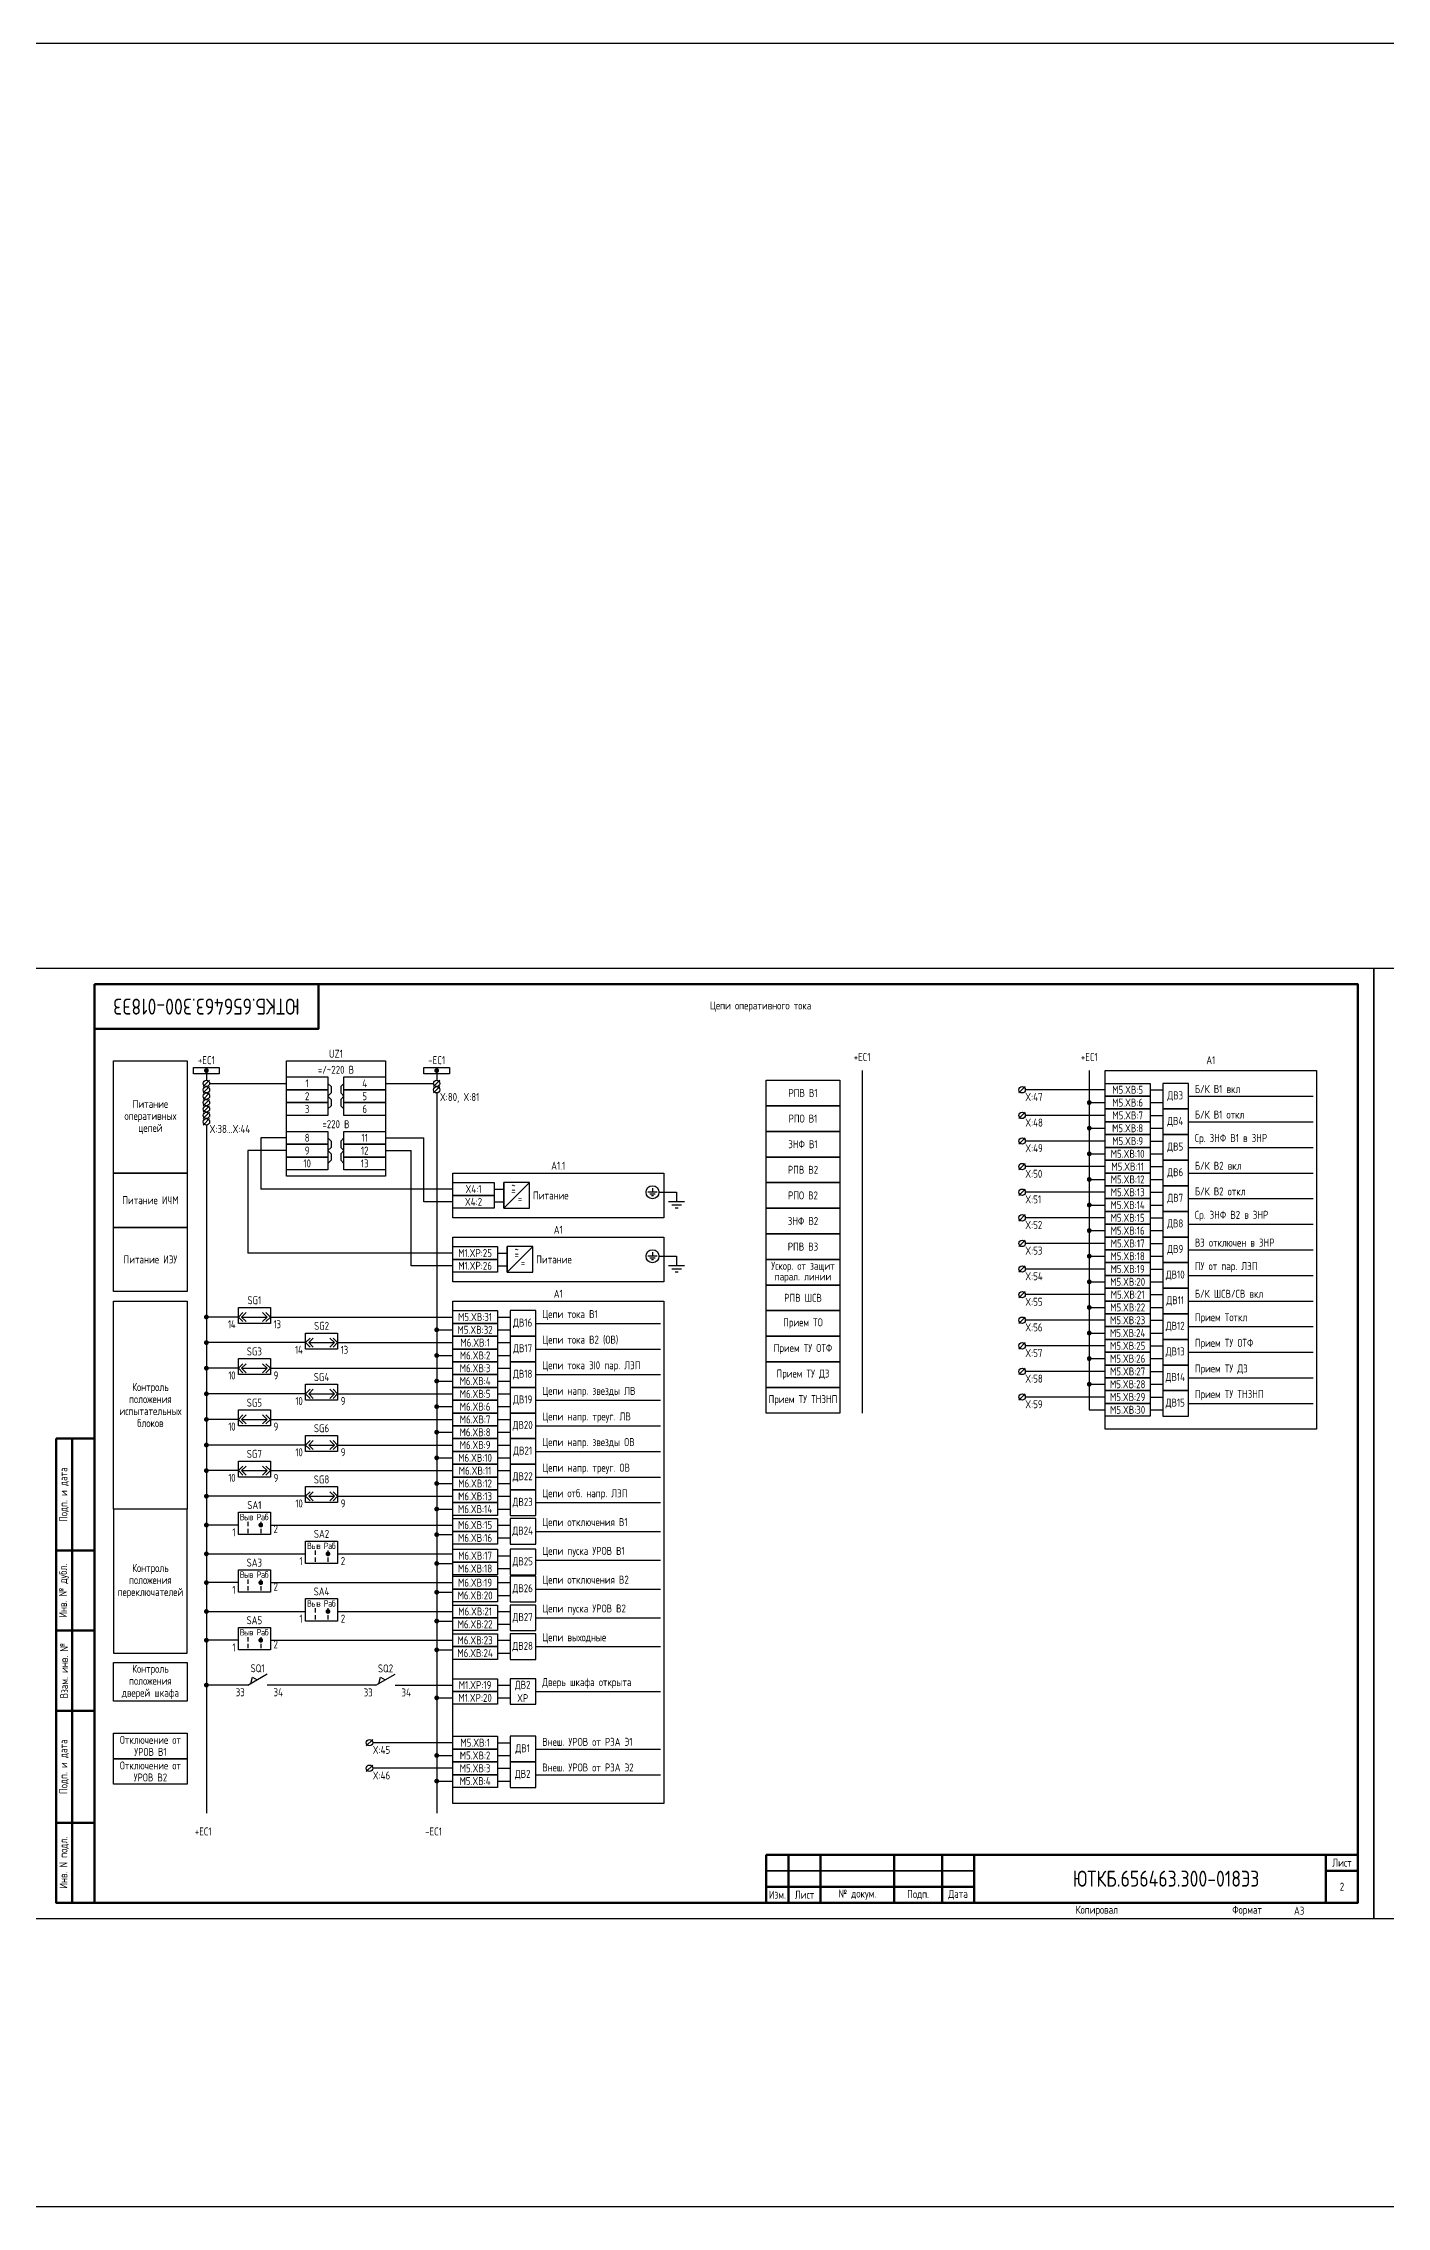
# Model space of a CAD drawing. Header units: millimetres. Extents: x -1036 to 2871, y -90 to 586.
# Drawn here: x 424 to 844, y -90 to 586 of the extents above; entities that cross this region are included whole.
import ezdxf

# ---------------------------------------------------------------- set-up
doc = ezdxf.new("R2010")
doc.units = ezdxf.units.MM
doc.styles.add('Gost_type_A', font='GOST_A.TTF')

# ---------------------------------------------------------------- blocks, each defined once
blk = doc.blocks.new('Формат_А3')
blk.add_lwpolyline([(-420, 297), (0, 297), (0, 0), (-420, 0)], close=True)
at = {"lineweight": 50}
blk.add_lwpolyline([(-400, 292), (-5, 292), (-5, 5), (-400, 5)], close=True, dxfattribs=at)
blk = doc.blocks.new('POINT')
at = {"const_width": 0.75}
blk.add_lwpolyline([(-0.375, 0, 1), (0.375, 0, 1)], format="xyb", close=True, dxfattribs=at)
blk = doc.blocks.new('Шинка')
blk.add_lwpolyline([(-4, 1), (4, 1), (4, -1), (-4, -1)], close=True)
blk.add_blockref('POINT', (0, 0))
blk = doc.blocks.new('БИ_разъем')
for p, q in [((0, 0), (1.41, 1.41)), ((0, 0), (1.41, 1.41)), ((0, 0), (1.41, -1.41)), ((0, 0), (1.41, -1.41)), ((1, 0), (2.41, 1.41)), ((1, 0), (2.41, -1.41)), ((1, 0), (9, 0)), ((9, 0), (7.59, 1.41)), ((9, 0), (7.59, -1.41)), ((10, 0), (8.59, 1.41)), ((10, 0), (8.59, 1.41)), ((10, 0), (8.59, -1.41)), ((10, 0), (8.59, -1.41))]:
    blk.add_line(p, q)
blk = doc.blocks.new('Переключатель_положение')
for p, q in [((2, 1), (2, -0.34)), ((2, -1.14), (2, -2.49))]:
    blk.add_line(p, q)
blk = doc.blocks.new('Штамп угловой верхний')
at = {"lineweight": 50}
blk.add_lwpolyline([(0, 0), (70, 0), (70, -14), (0, -14)], close=True, dxfattribs=at)
blk = doc.blocks.new('Штамп левый нижний')
at = {"lineweight": 50}
for points in [[(-12, 145), (-7, 145), (-7, 110), (-12, 110)], [(-7, 145), (0, 145), (0, 110), (-7, 110)], [(-12, 110), (-7, 110), (-7, 85), (-12, 85)], [(-7, 110), (0, 110), (0, 85), (-7, 85)], [(-12, 85), (-7, 85), (-7, 60), (-12, 60)], [(-7, 85), (0, 85), (0, 60), (-7, 60)], [(-12, 60), (-7, 60), (-7, 25), (-12, 25)], [(-7, 60), (0, 60), (0, 25), (-7, 25)], [(-12, 25), (-7, 25), (-7, 0), (-12, 0)], [(-7, 25), (0, 25), (0, 0), (-7, 0)]]:
    blk.add_lwpolyline(points, close=True, dxfattribs=at)
at = {"char_height": 2.5, "attachment_point": 5, "rotation": 90, "style": 'Gost_type_A'}
for s, insert, width in [('Подп. и дата', (-9.5, 127.5), 35), ('Инв. № дубл.', (-9.5, 97.5), 25), ('Взам. инв. №', (-9.5, 72.5), 25), ('Подп. и дата', (-9.5, 42.5), 35), ('Инв. N подл.', (-9.5, 12.5), 25)]:
    blk.add_mtext(s, dxfattribs=dict(at, insert=insert, width=width))
blk = doc.blocks.new('Штамп малый нижний')
at = {"lineweight": 50}
for points in [[(-185, 15), (-178, 15), (-178, 5), (-185, 5)], [(-178, 15), (-168, 15), (-168, 5), (-178, 5)], [(-168, 15), (-145, 15), (-145, 5), (-168, 5)], [(-145, 15), (-130, 15), (-130, 5), (-145, 5)], [(-130, 15), (-120, 15), (-120, 5), (-130, 5)], [(-120, 15), (-10, 15), (-10, 0), (-120, 0)], [(-10, 15), (0, 15), (0, 10), (-10, 10)], [(-10, 10), (0, 10), (0, 0), (-10, 0)], [(-185, 5), (-178, 5), (-178, 0), (-185, 0)], [(-178, 5), (-168, 5), (-168, 0), (-178, 0)], [(-168, 5), (-145, 5), (-145, 0), (-168, 0)], [(-145, 5), (-130, 5), (-130, 0), (-145, 0)], [(-130, 5), (-120, 5), (-120, 0), (-130, 0)]]:
    blk.add_lwpolyline(points, close=True, dxfattribs=at)
for points in [[(-185, 15), (-178, 15), (-178, 10), (-185, 10)], [(-178, 15), (-168, 15), (-168, 10), (-178, 10)], [(-168, 15), (-145, 15), (-145, 10), (-168, 10)], [(-145, 15), (-130, 15), (-130, 10), (-145, 10)], [(-130, 15), (-120, 15), (-120, 10), (-130, 10)], [(-185, 10), (-178, 10), (-178, 5), (-185, 5)], [(-178, 10), (-168, 10), (-168, 5), (-178, 5)], [(-168, 10), (-145, 10), (-145, 5), (-168, 5)], [(-145, 10), (-130, 10), (-130, 5), (-145, 5)], [(-130, 10), (-120, 10), (-120, 5), (-130, 5)]]:
    blk.add_lwpolyline(points, close=True)
at = {"char_height": 2.5, "style": 'Gost_type_A'}
for s, insert, width, attachment_point in [('Лист', (-5, 12.5), 10, 5), ('Изм.', (-181.5, 2.5), 7, 5), ('Лист', (-173, 2.5), 10, 5), ('№ докум.', (-156.5, 2.5), 23, 5), ('Подп.', (-137.5, 2.5), 15, 5), ('Дата', (-125, 2.5), 10, 5), ('Копировал', (-75, -2.53), 13.1202, 6), ('Формат', (-30, -2.53), 13.1202, 6)]:
    blk.add_mtext(s, dxfattribs=dict(at, insert=insert, width=width, attachment_point=attachment_point))

msp = doc.modelspace()

# ---------------------------------------------------------------- linework, layer by layer
for p, q in [((475, 265), (475, 262)), ((547, 265), (547, 262)), ((680, 265), (680, 158)), ((751, 265), (751, 159)), ((476, 262), (474, 260)), ((476, 260), (474, 258)), ((476, 258), (474, 256)), ((476.01, 261), (500, 261)), ((531, 261), (546, 261)), ((548, 262), (546, 260)), ((548, 260), (546, 258)), ((547, 258), (547, 33)), ((731, 260), (729, 258)), ((756, 259), (731, 259)), ((770, 259), (774, 259)), ((782, 257), (821, 257)), ((476, 256), (474, 254)), ((476, 254), (474, 252)), ((476, 252), (474, 250)), ((731, 252), (729, 250)), ((756, 251), (731, 251)), ((751, 255), (756, 255)), ((770, 255), (774, 255)), ((770, 251), (774, 251)), ((476, 250), (474, 248)), ((475, 248), (475, 33)), ((500, 244), (492, 244)), ((492, 244), (492, 228)), ((531, 244), (543, 244)), ((543, 224), (543, 244)), ((731, 244), (729, 242)), ((751, 247), (756, 247)), ((770, 247), (774, 247)), ((782, 249), (821, 249)), ((488, 240), (488, 208)), ((500, 240), (488, 240)), ((531, 240), (539, 240)), ((539, 204), (539, 240)), ((756, 243), (731, 243)), ((751, 239), (756, 239)), ((770, 243), (774, 243)), ((770, 239), (774, 239)), ((782, 241), (821, 241)), ((568, 222), (568, 230)), ((568, 222), (576, 230)), ((731, 236), (729, 234)), ((756, 235), (731, 235)), ((751, 231), (756, 231)), ((770, 235), (774, 235)), ((770, 231), (774, 231)), ((782, 233), (821, 233)), ((552, 228), (492, 228)), ((552, 224), (543, 224)), ((616.48, 227), (622, 227)), ((731, 228), (729, 226)), ((756, 227), (731, 227)), ((770, 227), (774, 227)), ((782, 225), (821, 225)), ((731, 220), (729, 218)), ((756, 219), (731, 219)), ((751, 223), (756, 223)), ((770, 223), (774, 223)), ((770, 219), (774, 219)), ((782, 217), (821, 217)), ((569, 202), (569, 210)), ((569, 202), (577, 210)), ((731, 212), (729, 210)), ((756, 211), (731, 211)), ((751, 215), (756, 215)), ((770, 215), (774, 215)), ((770, 211), (774, 211)), ((552, 208), (488, 208)), ((552, 204), (539, 204)), ((616.48, 207), (622, 207)), ((731, 204), (729, 202)), ((756, 203), (731, 203)), ((751, 207), (756, 207)), ((770, 207), (774, 207)), ((770, 203), (774, 203)), ((782, 209), (821, 209)), ((751, 199), (756, 199)), ((770, 199), (774, 199)), ((782, 201), (821, 201)), ((731, 196), (729, 194)), ((756, 195), (731, 195)), ((751, 191), (756, 191)), ((770, 195), (774, 195)), ((770, 191), (774, 191)), ((782, 193), (821, 193)), ((485, 188), (475, 188)), ((495, 188), (552, 188)), ((547, 184), (552, 184)), ((566, 188), (570, 188)), ((566, 184), (570, 184)), ((578, 186), (617, 186)), ((731, 188), (729, 186)), ((756, 187), (731, 187)), ((751, 183), (756, 183)), ((770, 187), (774, 187)), ((770, 183), (774, 183)), ((782, 185), (821, 185)), ((506, 180), (475, 180)), ((516, 180), (552, 180)), ((547, 176), (552, 176)), ((566, 180), (570, 180)), ((566, 176), (570, 176)), ((578, 178), (617, 178)), ((731, 180), (729, 178)), ((756, 179), (731, 179)), ((770, 179), (774, 179)), ((782, 177), (821, 177)), ((485, 172), (475, 172)), ((495, 172), (552, 172)), ((566, 172), (570, 172)), ((578, 170), (617, 170)), ((731, 172), (729, 170)), ((756, 171), (731, 171)), ((751, 175), (756, 175)), ((770, 175), (774, 175)), ((770, 171), (774, 171)), ((506, 164), (475, 164)), ((516, 164), (552, 164)), ((547, 168), (552, 168)), ((566, 168), (570, 168)), ((566, 164), (570, 164)), ((731, 164), (729, 162)), ((756, 163), (731, 163)), ((751, 167), (756, 167)), ((770, 167), (774, 167)), ((770, 163), (774, 163)), ((782, 169), (821, 169)), ((485, 156), (475, 156)), ((495, 156), (552, 156)), ((547, 160), (552, 160)), ((566, 160), (570, 160)), ((566, 156), (570, 156)), ((578, 162), (617, 162)), ((751, 159), (756, 159)), ((770, 159), (774, 159)), ((782, 161), (821, 161)), ((547, 152), (552, 152)), ((566, 152), (570, 152)), ((578, 154), (617, 154)), ((506, 148), (475, 148)), ((516, 148), (552, 148)), ((547, 144), (552, 144)), ((566, 148), (570, 148)), ((566, 144), (570, 144)), ((578, 146), (617, 146)), ((485, 140), (475, 140)), ((495, 140), (552, 140)), ((547, 136), (552, 136)), ((566, 140), (570, 140)), ((566, 136), (570, 136)), ((578, 138), (617, 138)), ((506, 132), (475, 132)), ((516, 132), (552, 132)), ((566, 132), (570, 132)), ((578, 130), (617, 130)), ((485, 123), (475, 123)), ((495, 123), (552, 123)), ((547, 128), (552, 128)), ((566, 128), (570, 128)), ((566, 123), (570, 123)), ((547, 120), (552, 120)), ((547, 120), (552, 120)), ((566, 119), (570, 119)), ((578, 121), (617, 121)), ((475, 114), (506, 114)), ((516, 114), (552, 114)), ((547, 111), (552, 111)), ((547, 111), (552, 111)), ((566, 113.42), (570, 113.42)), ((566, 109.42), (570, 109.42)), ((578, 112), (617, 112)), ((485, 105), (475, 105)), ((495, 105), (552, 105)), ((547, 102), (552, 102)), ((547, 102), (552, 102)), ((566, 105), (570, 105)), ((578, 103), (617, 103)), ((475, 96), (506, 96)), ((516, 96), (552, 96)), ((566, 101), (570, 101)), ((566, 96), (570, 96)), ((547, 93), (552, 93)), ((547, 93), (552, 93)), ((566, 92), (570, 92)), ((578, 94), (617, 94)), ((485, 87), (475, 87)), ((495, 87), (552, 87)), ((547, 84), (552, 84)), ((547, 84), (552, 84)), ((566, 87), (570, 87)), ((566, 83), (570, 83)), ((578, 85), (617, 85)), ((488, 73), (494, 76.46)), ((488.86, 73.5), (489.43, 75.48)), ((489.43, 75.48), (490.87, 74.65)), ((528, 72.95), (534, 76.42)), ((528.86, 73.45), (529.43, 75.44)), ((529.43, 75.44), (530.87, 74.61)), ((488, 73), (475, 73)), ((528, 72.95), (494, 72.95)), ((534, 73), (552, 73)), ((547, 69), (552, 69)), ((547, 69), (552, 69)), ((566, 73), (570, 73)), ((566, 69), (570, 69)), ((578, 71), (617, 71)), ((527, 56), (525, 54)), ((552, 55), (527, 55)), ((566, 55), (570, 55)), ((527, 48), (525, 46)), ((547, 51), (552, 51)), ((566, 51), (570, 51)), ((578, 53), (617, 53)), ((552, 47), (527, 47)), ((547, 43), (552, 43)), ((566, 47), (570, 47)), ((566, 43), (570, 43)), ((578, 45), (617, 45))]:
    msp.add_line(p, q)
at = {"ltscale": 4}
for p, q in [((565, 228), (568, 228)), ((565, 224), (568, 224)), ((566, 208), (569, 208)), ((566, 204), (569, 204))]:
    msp.add_line(p, q, dxfattribs=at)
at = {"ltscale": 4.32}
for p, q in [((615.89, 227), (613.04, 227)), ((615.32, 226.43), (613.61, 226.43)), ((614.75, 225.86), (614.18, 225.86)), ((614.46, 228.28), (614.46, 227)), ((624.5, 224), (619.5, 224)), ((622, 227), (622, 224)), ((623.5, 223), (620.5, 223)), ((622.5, 222), (621.5, 222)), ((615.89, 207), (613.04, 207)), ((615.32, 206.43), (613.61, 206.43)), ((614.75, 205.86), (614.18, 205.86)), ((614.46, 208.28), (614.46, 207)), ((624.5, 204), (619.5, 204)), ((623.5, 203), (620.5, 203)), ((622, 207), (622, 204)), ((622.5, 202), (621.5, 202))]:
    msp.add_line(p, q, dxfattribs=at)
for points in [[(-1036, 586), (2871, 586), (2871, -90), (-1036, -90)], [(469, 233), (446, 233), (446, 268), (469, 268)], [(500, 268), (531, 268), (531, 232), (500, 232)], [(756, 265), (822, 265), (822, 153), (756, 153)], [(500, 263), (513, 263), (513, 259), (500, 259)], [(500, 259), (513, 259), (513, 255), (500, 255)], [(518, 263), (531, 263), (531, 259), (518, 259)], [(518, 259), (531, 259), (531, 255), (518, 255)], [(673, 254), (650, 254), (650, 262), (673, 262)], [(756, 261), (770, 261), (770, 257), (756, 257)], [(756, 257), (770, 257), (770, 253), (756, 253)], [(500, 255), (513, 255), (513, 251), (500, 251)], [(518, 255), (531, 255), (531, 251), (518, 251)], [(673, 246), (650, 246), (650, 254), (673, 254)], [(756, 253), (770, 253), (770, 249), (756, 249)], [(500, 246), (513, 246), (513, 242), (500, 242)], [(518, 246), (531, 246), (531, 242), (518, 242)], [(673, 238), (650, 238), (650, 246), (673, 246)], [(756, 249), (770, 249), (770, 245), (756, 245)], [(756, 245), (770, 245), (770, 241), (756, 241)], [(500, 242), (513, 242), (513, 238), (500, 238)], [(500, 238), (513, 238), (513, 234), (500, 234)], [(518, 242), (531, 242), (531, 238), (518, 238)], [(518, 238), (531, 238), (531, 234), (518, 234)], [(673, 230), (650, 230), (650, 238), (673, 238)], [(756, 241), (770, 241), (770, 237), (756, 237)], [(756, 237), (770, 237), (770, 233), (756, 233)], [(469, 216), (446, 216), (446, 233), (469, 233)], [(552, 233), (618, 233), (618, 219), (552, 219)], [(552, 230), (565, 230), (565, 226), (552, 226)], [(673, 222), (650, 222), (650, 230), (673, 230)], [(756, 233), (770, 233), (770, 229), (756, 229)], [(552, 226), (565, 226), (565, 222), (552, 222)], [(756, 229), (770, 229), (770, 225), (756, 225)], [(756, 225), (770, 225), (770, 221), (756, 221)], [(673, 214), (650, 214), (650, 222), (673, 222)], [(756, 221), (770, 221), (770, 217), (756, 217)], [(756, 217), (770, 217), (770, 213), (756, 213)], [(469, 196), (446, 196), (446, 216), (469, 216)], [(552, 213), (618, 213), (618, 199), (552, 199)], [(552, 210), (566, 210), (566, 206), (552, 206)], [(673, 206), (650, 206), (650, 214), (673, 214)], [(756, 213), (770, 213), (770, 209), (756, 209)], [(552, 206), (566, 206), (566, 202), (552, 202)], [(673, 198), (650, 198), (650, 206), (673, 206)], [(756, 209), (770, 209), (770, 205), (756, 205)], [(756, 205), (770, 205), (770, 201), (756, 201)], [(673, 190), (650, 190), (650, 198), (673, 198)], [(756, 201), (770, 201), (770, 197), (756, 197)], [(756, 197), (770, 197), (770, 193), (756, 193)], [(469, 128), (446, 128), (446, 193), (469, 193)], [(485, 191), (495, 191), (495, 186), (485, 186)], [(552, 193), (618, 193), (618, 36), (552, 36)], [(552, 190), (566, 190), (566, 186), (552, 186)], [(673, 182), (650, 182), (650, 190), (673, 190)], [(756, 193), (770, 193), (770, 189), (756, 189)], [(506, 183), (516, 183), (516, 178), (506, 178)], [(552, 186), (566, 186), (566, 182), (552, 182)], [(756, 189), (770, 189), (770, 185), (756, 185)], [(756, 185), (770, 185), (770, 181), (756, 181)], [(552, 182), (566, 182), (566, 178), (552, 178)], [(552, 178), (566, 178), (566, 174), (552, 174)], [(673, 174), (650, 174), (650, 182), (673, 182)], [(756, 181), (770, 181), (770, 177), (756, 177)], [(756, 177), (770, 177), (770, 173), (756, 173)], [(485, 175), (495, 175), (495, 170), (485, 170)], [(552, 174), (566, 174), (566, 170), (552, 170)], [(552, 170), (566, 170), (566, 166), (552, 166)], [(673, 166), (650, 166), (650, 174), (673, 174)], [(756, 173), (770, 173), (770, 169), (756, 169)], [(506, 167), (516, 167), (516, 162), (506, 162)], [(552, 166), (566, 166), (566, 162), (552, 162)], [(673, 158), (650, 158), (650, 166), (673, 166)], [(756, 169), (770, 169), (770, 165), (756, 165)], [(756, 165), (770, 165), (770, 161), (756, 161)], [(485, 159), (495, 159), (495, 154), (485, 154)], [(552, 162), (566, 162), (566, 158), (552, 158)], [(552, 158), (566, 158), (566, 154), (552, 154)], [(756, 161), (770, 161), (770, 157), (756, 157)], [(506, 151), (516, 151), (516, 146), (506, 146)], [(552, 154), (566, 154), (566, 150), (552, 150)], [(552, 150), (566, 150), (566, 146), (552, 146)], [(485, 143), (495, 143), (495, 138), (485, 138)], [(552, 146), (566, 146), (566, 142), (552, 142)], [(552, 142), (566, 142), (566, 138), (552, 138)], [(552, 138), (566, 138), (566, 134), (552, 134)], [(506, 135), (516, 135), (516, 130), (506, 130)], [(552, 134), (566, 134), (566, 130), (552, 130)], [(552, 130), (566, 130), (566, 126), (552, 126)], [(469, 128), (446, 128), (446, 83), (469, 83)], [(485, 127), (495, 127), (495, 120), (485, 120)], [(552, 125), (566, 125), (566, 121), (552, 121)], [(506, 118), (516, 118), (516, 111), (506, 111)], [(552, 121), (566, 121), (566, 117), (552, 117)], [(552, 115.42), (566, 115.42), (566, 111.42), (552, 111.42)], [(485, 109), (495, 109), (495, 102), (485, 102)], [(552, 111.42), (566, 111.42), (566, 107.42), (552, 107.42)], [(552, 107), (566, 107), (566, 103), (552, 103)], [(552, 103), (566, 103), (566, 99), (552, 99)], [(506, 100), (516, 100), (516, 93), (506, 93)], [(552, 98), (566, 98), (566, 94), (552, 94)], [(485, 91), (495, 91), (495, 84), (485, 84)], [(552, 94), (566, 94), (566, 90), (552, 90)], [(552, 89), (566, 89), (566, 85), (552, 85)], [(552, 85), (566, 85), (566, 81), (552, 81)], [(469, 68), (446, 68), (446, 80), (469, 80)], [(552, 75), (566, 75), (566, 71), (552, 71)], [(552, 71), (566, 71), (566, 67), (552, 67)], [(469, 50), (446, 50), (446, 58), (469, 58)], [(552, 57), (566, 57), (566, 53), (552, 53)], [(469, 42), (446, 42), (446, 50), (469, 50)], [(552, 53), (566, 53), (566, 49), (552, 49)], [(552, 49), (566, 49), (566, 45), (552, 45)], [(552, 45), (566, 45), (566, 41), (552, 41)]]:
    msp.add_lwpolyline(points, close=True)
for points in [[(513, 261), (514, 260), (514, 258), (513, 257)], [(513, 257), (514, 256), (514, 254), (513, 253)], [(518, 261), (517, 260), (517, 258), (518, 257)], [(518, 257), (517, 256), (517, 254), (518, 253)], [(513, 244), (514, 243), (514, 241), (513, 240)], [(518, 244), (517, 243), (517, 241), (518, 240)], [(513, 240), (514, 239), (514, 237), (513, 236)], [(518, 240), (517, 239), (517, 237), (518, 236)]]:
    msp.add_lwpolyline(points)
at = {"ltscale": 4}
for points in [[(774, 253), (782, 253), (782, 261), (774, 261)], [(774, 245), (782, 245), (782, 253), (774, 253)], [(774, 237), (782, 237), (782, 245), (774, 245)], [(774, 229), (782, 229), (782, 237), (774, 237)], [(568, 222), (576, 222), (576, 230), (568, 230)], [(774, 221), (782, 221), (782, 229), (774, 229)], [(774, 213), (782, 213), (782, 221), (774, 221)], [(569, 202), (577, 202), (577, 210), (569, 210)], [(774, 205), (782, 205), (782, 213), (774, 213)], [(774, 197), (782, 197), (782, 205), (774, 205)], [(774, 189), (782, 189), (782, 197), (774, 197)], [(570, 182), (578, 182), (578, 190), (570, 190)], [(774, 181), (782, 181), (782, 189), (774, 189)], [(570, 174), (578, 174), (578, 182), (570, 182)], [(774, 173), (782, 173), (782, 181), (774, 181)], [(570, 166), (578, 166), (578, 174), (570, 174)], [(774, 165), (782, 165), (782, 173), (774, 173)], [(570, 158), (578, 158), (578, 166), (570, 166)], [(774, 157), (782, 157), (782, 165), (774, 165)], [(570, 150), (578, 150), (578, 158), (570, 158)], [(570, 142), (578, 142), (578, 150), (570, 150)], [(570, 134), (578, 134), (578, 142), (570, 142)], [(570, 126), (578, 126), (578, 134), (570, 134)], [(570, 117), (578, 117), (578, 125), (570, 125)], [(570, 107.42), (578, 107.42), (578, 115.42), (570, 115.42)], [(570, 99), (578, 99), (578, 107), (570, 107)], [(570, 90), (578, 90), (578, 98), (570, 98)], [(570, 81), (578, 81), (578, 89), (570, 89)], [(570, 67), (578, 67), (578, 75), (570, 75)], [(570, 49), (578, 49), (578, 57), (570, 57)], [(570, 41), (578, 41), (578, 49), (570, 49)]]:
    msp.add_lwpolyline(points, close=True, dxfattribs=at)
for centre, radius in [((475, 261), 1), ((475, 259), 1), ((475, 257), 1), ((547, 261), 1), ((547, 259), 1), ((730, 259), 1), ((475, 255), 1), ((475, 253), 1), ((475, 251), 1), ((730, 251), 1), ((475, 249), 1), ((730, 243), 1), ((730, 235), 1), ((614.46, 227), 2.02), ((730, 227), 1), ((730, 219), 1), ((730, 211), 1), ((614.46, 207), 2.02), ((730, 203), 1), ((730, 195), 1), ((730, 187), 1), ((730, 179), 1), ((730, 171), 1), ((730, 163), 1), ((526, 55), 1), ((526, 47), 1)]:
    msp.add_circle(centre, radius)

# ---------------------------------------------------------------- block references
at = {"color": 1}
for name, p in [('Формат_А3', (840, 0)), ('Формат_А3', (1260, 0)), ('Штамп левый нижний', (440, 5)), ('Штамп малый нижний', (835, 5))]:
    msp.add_blockref(name, p, dxfattribs=at)
for name, p in [('Штамп угловой верхний', (440, 292)), ('Шинка', (475, 265)), ('Шинка', (547, 265)), ('POINT', (751, 255)), ('POINT', (751, 247)), ('POINT', (751, 239)), ('POINT', (751, 231)), ('POINT', (751, 223)), ('POINT', (751, 215)), ('POINT', (751, 207)), ('POINT', (751, 199)), ('БИ_разъем', (485, 188)), ('POINT', (751, 191)), ('POINT', (475, 188)), ('POINT', (547, 184)), ('POINT', (751, 183)), ('POINT', (475, 180)), ('БИ_разъем', (506, 180)), ('POINT', (547, 176)), ('POINT', (475, 172)), ('БИ_разъем', (485, 172)), ('POINT', (751, 175)), ('POINT', (475, 164)), ('БИ_разъем', (506, 164)), ('POINT', (547, 168)), ('POINT', (751, 167)), ('POINT', (475, 156)), ('БИ_разъем', (485, 156)), ('POINT', (547, 160)), ('POINT', (475, 148)), ('БИ_разъем', (506, 148)), ('POINT', (547, 152)), ('POINT', (547, 144)), ('POINT', (475, 140)), ('БИ_разъем', (485, 140)), ('POINT', (547, 136)), ('POINT', (475, 132)), ('БИ_разъем', (506, 132)), ('POINT', (547, 128)), ('POINT', (475, 123)), ('Переключатель_положение', (486, 123)), ('POINT', (492, 123)), ('Переключатель_положение', (490, 123)), ('Переключатель_положение', (507, 114)), ('Переключатель_положение', (511, 114)), ('POINT', (547, 120)), ('POINT', (547, 120)), ('POINT', (475, 114)), ('POINT', (513, 114)), ('POINT', (547, 111)), ('POINT', (547, 111)), ('POINT', (475, 105)), ('Переключатель_положение', (486, 105)), ('POINT', (492, 105)), ('Переключатель_положение', (490, 105)), ('POINT', (547, 102)), ('POINT', (547, 102)), ('POINT', (475, 96)), ('Переключатель_положение', (507, 96)), ('POINT', (513, 96)), ('Переключатель_положение', (511, 96)), ('Переключатель_положение', (486, 87)), ('Переключатель_положение', (490, 87)), ('POINT', (547, 93)), ('POINT', (547, 93)), ('POINT', (475, 87)), ('POINT', (492, 87)), ('POINT', (547, 84)), ('POINT', (547, 84)), ('POINT', (475, 73)), ('POINT', (547, 69)), ('POINT', (547, 69)), ('POINT', (547, 51)), ('POINT', (547, 43))]:
    msp.add_blockref(name, p)

# ---------------------------------------------------------------- texts
at = {"insert": (475, 285), "char_height": 5, "width": 70, "attachment_point": 5, "rotation": 180, "style": 'Gost_type_A'}
msp.add_mtext('ЮТКБ.656463.300-018Э3', dxfattribs=at)
at = {"char_height": 2.5, "style": 'Gost_type_A'}
for s, insert, width, attachment_point, line_spacing_factor in [('Цепи оперативного тока', (648.25, 285), 197.5, 5, 0.9), ('UZ1', (515.5, 269), 31, 8, 0.9), ('=/~220 В', (515.5, 264), 31, 8, 0.9), ('A1', (789, 267), 66, 8, 0.9), ('X:80, X:81', (548, 258), 16, 1, 0.9), ('РПВ В1', (661.5, 258), 23, 5, 0.9), ('X:47', (731, 258), 8, 1, 0.9), ('Питание оперативных цепей', (457.5, 250.5), 23, 5, 0.9), ('РПО В1', (661.5, 250), 23, 5, 0.9), ('X:38...X:44', (476, 248), 16, 1, 0.9), ('=220 В', (515.5, 247), 31, 8, 0.9), ('X:48', (731, 250), 8, 1, 0.9), ('ЗНФ В1', (661.5, 242), 23, 5, 0.9), ('X:49', (731, 242), 8, 1, 0.9), ('A1.1', (585, 234), 66, 8, 0.9), ('РПВ В2', (661.5, 234), 23, 5, 0.9), ('X:50', (731, 234), 8, 1, 0.9), ('Питание ИЧМ', (457.5, 224.5), 23, 5, 0.9), ('РПО В2', (661.5, 226), 23, 5, 0.9), ('X:51', (731, 226), 8, 1, 0.9), ('A1', (585, 214), 66, 8, 0.9), ('ЗНФ В2', (661.5, 218), 23, 5, 0.9), ('X:52', (731, 218), 8, 1, 0.9), ('РПВ В3', (661.5, 210), 23, 5, 0.9), ('X:53', (731, 210), 8, 1, 0.9), ('Питание ИЭУ', (457.5, 206), 23, 5, 0.9), ('Ускор. от защит парал. линии', (661.5, 202), 23, 5, 0.8), ('A1', (585, 194), 66, 8, 0.9), ('X:54', (731, 202), 8, 1, 0.9), ('SG1', (490, 192), 10, 8, 0.9), ('РПВ ШСВ', (661.5, 194), 23, 5, 0.9), ('X:55', (731, 194), 8, 1, 0.9), ('{\\T0.9;14}', (484, 187), 5, 3, 0.9), ('{\\T0.9;13}', (496, 187), 5, 1, 0.9), ('SG2', (511, 184), 10, 8, 0.9), ('Прием ТО ', (661.5, 186), 23, 5, 0.9), ('X:56', (731, 186), 8, 1, 0.9), ('SG3', (490, 176), 10, 8, 0.9), ('{\\T0.9;14}', (505, 179), 5, 3, 0.9), ('{\\T0.9;13}', (517, 179), 5, 1, 0.9), ('Прием ТУ ОТФ ', (661.5, 178), 23, 5, 0.9), ('X:57', (731, 178), 8, 1, 0.9), ('{\\T0.9;10}', (484, 171), 5, 3, 0.9), ('{\\T0.9;9}', (496, 171), 5, 1, 0.9), ('SG4', (511, 168), 10, 8, 0.9), ('Прием ТУ ДЗ ', (661.5, 170), 23, 5, 0.9), ('X:58', (731, 170), 8, 1, 0.9), ('Контроль положения\\Pиспытательных блоков', (457.5, 160.5), 23, 5, 0.9), ('SG5', (490, 160), 10, 8, 0.9), ('{\\T0.9;10}', (505, 163), 5, 3, 0.9), ('{\\T0.9;9}', (517, 163), 5, 1, 0.9), ('Прием ТУ ТНЗНП ', (661.5, 162), 23, 5, 0.9), ('X:59', (731, 162), 8, 1, 0.9), ('{\\T0.9;10}', (484, 155), 5, 3, 0.9), ('{\\T0.9;9}', (496, 155), 5, 1, 0.9), ('SG6', (511, 152), 10, 8, 0.9), ('SG7', (490, 144), 10, 8, 0.9), ('{\\T0.9;10}', (505, 147), 5, 3, 0.9), ('{\\T0.9;9}', (517, 147), 5, 1, 0.9), ('{\\T0.9;10}', (484, 139), 5, 3, 0.9), ('{\\T0.9;9}', (496, 139), 5, 1, 0.9), ('SG8', (511, 136), 10, 8, 0.9), ('{\\T0.9;10}', (505, 131), 5, 3, 0.9), ('{\\T0.9;9}', (517, 131), 5, 1, 0.9), ('Контроль положения\\Pпереключателей', (457.5, 105.5), 23, 5, 0.9), ('Контроль положения\\Pдверей шкафа', (457.5, 74), 23, 5, 0.9), ('Отключение от УРОВ В1', (457.5, 54), 23, 5, 0.9), ('Отключение от УРОВ В2', (457.5, 46), 23, 5, 0.9), ('X:45', (527, 54), 8, 1, 0.9), ('X:46', (527, 46), 8, 1, 0.9)]:
    msp.add_mtext(s, dxfattribs=dict(at, insert=insert, width=width, attachment_point=attachment_point, line_spacing_factor=line_spacing_factor))
at = {"style": 'Gost_type_A'}
for s, insert, char_height, width, attachment_point in [('+EC1', (680, 268), 2.5, 10, 8), ('+EC1', (751, 268), 2.5, 10, 8), ('+EC1', (475, 267), 2.5, 10, 8), ('-EC1', (547, 267), 2.5, 10, 8), ('2', (506.5, 257), 2.5, 13, 5), ('1', (506.5, 261), 2.5, 13, 5), ('4', (524.5, 261), 2.5, 13, 5), ('5', (524.5, 257), 2.5, 13, 5), ('M5.XВ:5', (763, 259), 2.5, 14, 5), ('ДВ3', (777.88, 257), 2.5, 7.7588, 5), ('Б/К В1 вкл', (784, 258), 2.5, 27.8465, 7), ('3', (506.5, 253), 2.5, 13, 5), ('6', (524.5, 253), 2.5, 13, 5), ('M5.XВ:6', (763, 255), 2.5, 14, 5), ('M5.XВ:7', (763, 251), 2.5, 14, 5), ('ДВ4', (777.88, 249), 2.5, 7.7588, 5), ('Б/К В1 откл', (784, 250), 2.5, 27.8465, 7), ('8', (506.5, 244), 2.5, 13, 5), ('11', (524.5, 244), 2.5, 13, 5), ('M5.XВ:8', (763, 247), 2.5, 14, 5), ('M5.XВ:9', (763, 243), 2.5, 14, 5), ('Ср. ЗНФ В1 в ЗНР', (784, 242), 2.5, 27.8465, 7), ('10', (506.5, 236), 2.5, 13, 5), ('9', (506.5, 240), 2.5, 13, 5), ('13', (524.5, 236), 2.5, 13, 5), ('12', (524.5, 240), 2.5, 13, 5), ('M5.XВ:10', (763, 239), 2.5, 14, 5), ('ДВ5', (777.88, 241), 2.5, 7.7588, 5), ('M5.XВ:12', (763, 231), 2.5, 14, 5), ('M5.XВ:11', (763, 235), 2.5, 14, 5), ('ДВ6', (777.88, 233), 2.5, 7.7588, 5), ('Б/К В2 вкл', (784, 234), 2.5, 27.8465, 7), ('X4:2', (558.5, 224), 2.5, 13, 5), ('X4:1', (558.5, 228), 2.5, 13, 5), ('~', (571, 229.03), 2.5, 2.7, 5), ('=', (571, 227.53), 2.5, 6, 5), ('=', (573, 225), 2.5, 6, 5), ('Питание', (582.67, 225.99), 2.5, 11.3452, 5), ('M5.XВ:14', (763, 223), 2.5, 14, 5), ('M5.XВ:13', (763, 227), 2.5, 14, 5), ('ДВ7', (777.88, 225), 2.5, 7.7588, 5), ('Б/К В2 откл', (784, 226), 2.5, 27.8465, 7), ('M5.XВ:15', (763, 219), 2.5, 14, 5), ('ДВ8', (777.88, 217), 2.5, 7.7588, 5), ('Ср. ЗНФ В2 в ЗНР', (784, 218), 2.5, 32.328, 7), ('M5.XВ:16', (763, 215), 2.5, 14, 5), ('M5.XВ:17', (763, 211), 2.5, 14, 5), ('ДВ9', (777.88, 209), 2.5, 7.7588, 5), ('В3 отключен в ЗНР', (784, 210), 2.5, 27.8465, 7), ('M1.XP:25', (559, 208), 2.5, 13.9956, 5), ('M1.XP:26', (559, 204), 2.5, 13.9956, 5), ('~', (572, 209.03), 2.5, 2.7, 5), ('=', (572, 207.53), 2.5, 6, 5), ('=', (574, 205), 2.5, 6, 5), ('Питание', (583.67, 205.99), 2.5, 11.3452, 5), ('M5.XВ:18', (763, 207), 2.5, 14, 5), ('M5.XВ:19', (763, 203), 2.5, 14, 5), ('ПУ от пар. ЛЭП', (784, 202), 2.5, 27.8465, 7), ('M5.XВ:20', (763, 199), 2.5, 14, 5), ('M5.XВ:21', (763, 195), 2.5, 14, 5), ('ДВ10', (777.88, 201), 2.5, 7.7588, 5), ('Б/К ШСВ/СВ вкл', (784, 194), 2.5, 27.8465, 7), ('Цепи тока В1', (580, 187), 2.5, 27.8465, 7), ('M5.XВ:22', (763, 191), 2.5, 14, 5), ('ДВ11', (777.88, 193), 2.5, 7.7588, 5), ('M5.XВ:32', (559, 184), 2.5, 14, 5), ('M5.XВ:31', (559, 188), 2.5, 14, 5), ('ДВ16', (573.88, 186), 2.5, 7.7588, 5), ('M5.XВ:24', (763, 183), 2.5, 14, 5), ('M5.XВ:23', (763, 187), 2.5, 14, 5), ('ДВ12', (777.88, 185), 2.5, 7.7588, 5), ('Прием Тоткл', (784, 186), 2.5, 37.4344, 7), ('M6.XВ:2', (559, 176), 2.5, 14, 5), ('M6.XВ:1', (559, 180), 2.5, 14, 5), ('ДВ17', (573.88, 178), 2.5, 7.7588, 5), ('Цепи тока В2 (ОВ)', (580, 179), 2.5, 27.8465, 7), ('M5.XВ:25', (763, 179), 2.5, 14, 5), ('M5.XВ:26', (763, 175), 2.5, 14, 5), ('ДВ13', (777.88, 177), 2.5, 7.7588, 5), ('Прием ТУ ОТФ', (784, 178), 2.5, 39.3936, 7), ('M6.XВ:4', (559, 168), 2.5, 14, 5), ('M6.XВ:3', (559, 172), 2.5, 14, 5), ('ДВ18', (573.88, 170), 2.5, 7.7588, 5), ('Цепи тока 3I0 пар. ЛЭП', (580, 171), 2.5, 36.6462, 7), ('M5.XВ:27', (763, 171), 2.5, 14, 5), ('ДВ14', (777.88, 169), 2.5, 7.7588, 5), ('Прием ТУ ДЗ', (784, 170), 2.5, 30.8621, 7), ('M6.XВ:5', (559, 164), 2.5, 14, 5), ('ДВ19', (573.88, 162), 2.5, 7.7588, 5), ('Цепи напр. звезды ЛВ', (580, 163), 2.5, 27.8465, 7), ('M5.XВ:28', (763, 167), 2.5, 14, 5), ('M5.XВ:29', (763, 163), 2.5, 14, 5), ('ДВ15', (777.88, 161), 2.5, 7.7588, 5), ('Прием ТУ ТНЗНП', (784, 162), 2.5, 44.8565, 7), ('M6.XВ:6', (559, 160), 2.5, 14, 5), ('M6.XВ:7', (559, 156), 2.5, 14, 5), ('ДВ20', (573.88, 154), 2.5, 7.7588, 5), ('Цепи напр. треуг. ЛВ', (580, 155), 2.5, 27.8465, 7), ('M5.XВ:30', (763, 159), 2.5, 14, 5), ('M6.XВ:8', (559, 152), 2.5, 14, 5), ('M6.XВ:9', (559, 148), 2.5, 14, 5), ('Цепи напр. звезды ОВ', (580, 147), 2.5, 27.8465, 7), ('M6.XВ:10', (559, 144), 2.5, 14, 5), ('ДВ21', (573.88, 146), 2.5, 7.7588, 5), ('Цепи напр. треуг. ОВ', (580, 139), 2.5, 27.8465, 7), ('M6.XВ:12', (559, 136), 2.5, 14, 5), ('M6.XВ:11', (559, 140), 2.5, 14, 5), ('ДВ22', (573.88, 138), 2.5, 7.7588, 5), ('SA1', (490, 128), 2.5, 10, 8), ('M6.XВ:14', (559, 128), 2.5, 14, 5), ('M6.XВ:13', (559, 132), 2.5, 14, 5), ('ДВ23', (573.88, 130), 2.5, 7.7588, 5), ('Цепи отб. напр. ЛЭП', (580, 131), 2.5, 27.8465, 7), ('{\\T0.9;1}', (484, 122), 2.5, 5, 3), ('{\\T0.9;Выв}', (487.5, 125.5), 2, 5, 5), ('{\\T0.9;Раб}', (492.5, 125.5), 2, 5, 5), ('M6.XВ:15', (559, 123), 2.5, 14, 5), ('ДВ24', (573.88, 121), 2.5, 7.7588, 5), ('Цепи отключения В1', (580, 122), 2.5, 27.8465, 7), ('{\\T0.9;Выв}', (508.5, 116.5), 2, 5, 5), ('SA2', (511, 119), 2.5, 10, 8), ('{\\T0.9;Раб}', (513.5, 116.5), 2, 5, 5), ('M6.XВ:16', (559, 119), 2.5, 14, 5), ('Цепи пуска УРОВ В1', (580, 113), 2.5, 27.8465, 7), ('{\\T0.9;Выв}', (487.5, 107.5), 2, 5, 5), ('SA3', (490, 110), 2.5, 10, 8), ('{\\T0.9;Раб}', (492.5, 107.5), 2, 5, 5), ('{\\T0.9;1}', (505, 113), 2.5, 5, 3), ('{\\T0.9;2}', (517, 113), 2.5, 5, 1), ('M6.XВ:18', (559, 109.42), 2.5, 14, 5), ('M6.XВ:17', (559, 113.42), 2.5, 14, 5), ('ДВ25', (573.88, 111.42), 2.5, 7.7588, 5), ('{\\T0.9;1}', (484, 104), 2.5, 5, 3), ('SA4', (511, 101), 2.5, 10, 8), ('M6.XВ:20', (559, 101), 2.5, 14, 5), ('M6.XВ:19', (559, 105), 2.5, 14, 5), ('ДВ26', (573.88, 103), 2.5, 7.7588, 5), ('Цепи отключения В2', (580, 104), 2.5, 27.8465, 7), ('{\\T0.9;1}', (505, 95), 2.5, 5, 3), ('{\\T0.9;Выв}', (508.5, 98.5), 2, 5, 5), ('{\\T0.9;Раб}', (513.5, 98.5), 2, 5, 5), ('{\\T0.9;2}', (517, 95), 2.5, 5, 1), ('M6.XВ:21', (559, 96), 2.5, 14, 5), ('ДВ27', (573.88, 94), 2.5, 7.7588, 5), ('Цепи пуска УРОВ В2', (580, 95), 2.5, 27.8465, 7), ('{\\T0.9;Выв}', (487.5, 89.5), 2, 5, 5), ('SA5', (490, 92), 2.5, 10, 8), ('{\\T0.9;Раб}', (492.5, 89.5), 2, 5, 5), ('M6.XВ:23', (559, 87), 2.5, 14, 5), ('M6.XВ:22', (559, 92), 2.5, 14, 5), ('Цепи выходные', (580, 86), 2.5, 27.8465, 7), ('{\\T0.9;1}', (484, 86), 2.5, 5, 3), ('M6.XВ:24', (559, 83), 2.5, 14, 5), ('ДВ28', (573.88, 85), 2.5, 7.7588, 5), ('SQ1', (491, 77), 2.5, 10, 8), ('SQ2', (531, 76.95), 2.5, 10, 8), ('Дверь шкафа открыта', (580, 72), 2.5, 35.9749, 7), ('33', (487, 72), 2.5, 6, 3), ('34', (496, 72), 2.5, 6, 1), ('33', (527, 71.95), 2.5, 6, 3), ('34', (536, 71.95), 2.5, 6, 1), ('M1.XP:20', (559, 69), 2.5, 14, 5), ('M1.XP:19', (559, 73), 2.5, 14, 5), ('ДВ2 XP', (573.88, 71), 2.5, 7.7588, 5), ('M5.XВ:1', (559, 55), 2.5, 14, 5), ('ДВ1', (573.88, 53), 2.5, 7.7588, 5), ('Внеш. УРОВ от РЗА Э1', (580, 54), 2.5, 30.8621, 7), ('M5.XВ:3', (559, 47), 2.5, 14, 5), ('M5.XВ:2', (559, 51), 2.5, 14, 5), ('Внеш. УРОВ от РЗА Э2', (580, 46), 2.5, 33.2032, 7), ('M5.XВ:4', (559, 43), 2.5, 14, 5), ('ДВ2', (573.88, 45), 2.5, 7.7588, 5), ('+EC1', (474, 26), 2.5, 10, 8), ('-EC1', (546, 26), 2.5, 10, 8), ('ЮТКБ.656463.300-018Э3', (775, 12.5), 5, 120, 5), ('2', (830, 10), 2.5, 10, 5), ('A3', (815, 2.5), 2.5, 20, 4)]:
    msp.add_mtext(s, dxfattribs=dict(at, insert=insert, char_height=char_height, width=width, attachment_point=attachment_point))
at = {"char_height": 2.5, "attachment_point": 1, "style": 'Gost_type_A'}
for insert in [(496, 123), (496, 105), (496, 87)]:
    msp.add_mtext('{\\T0.9;2}', dxfattribs=dict(at, insert=insert))

doc.saveas('drawing.dxf')
